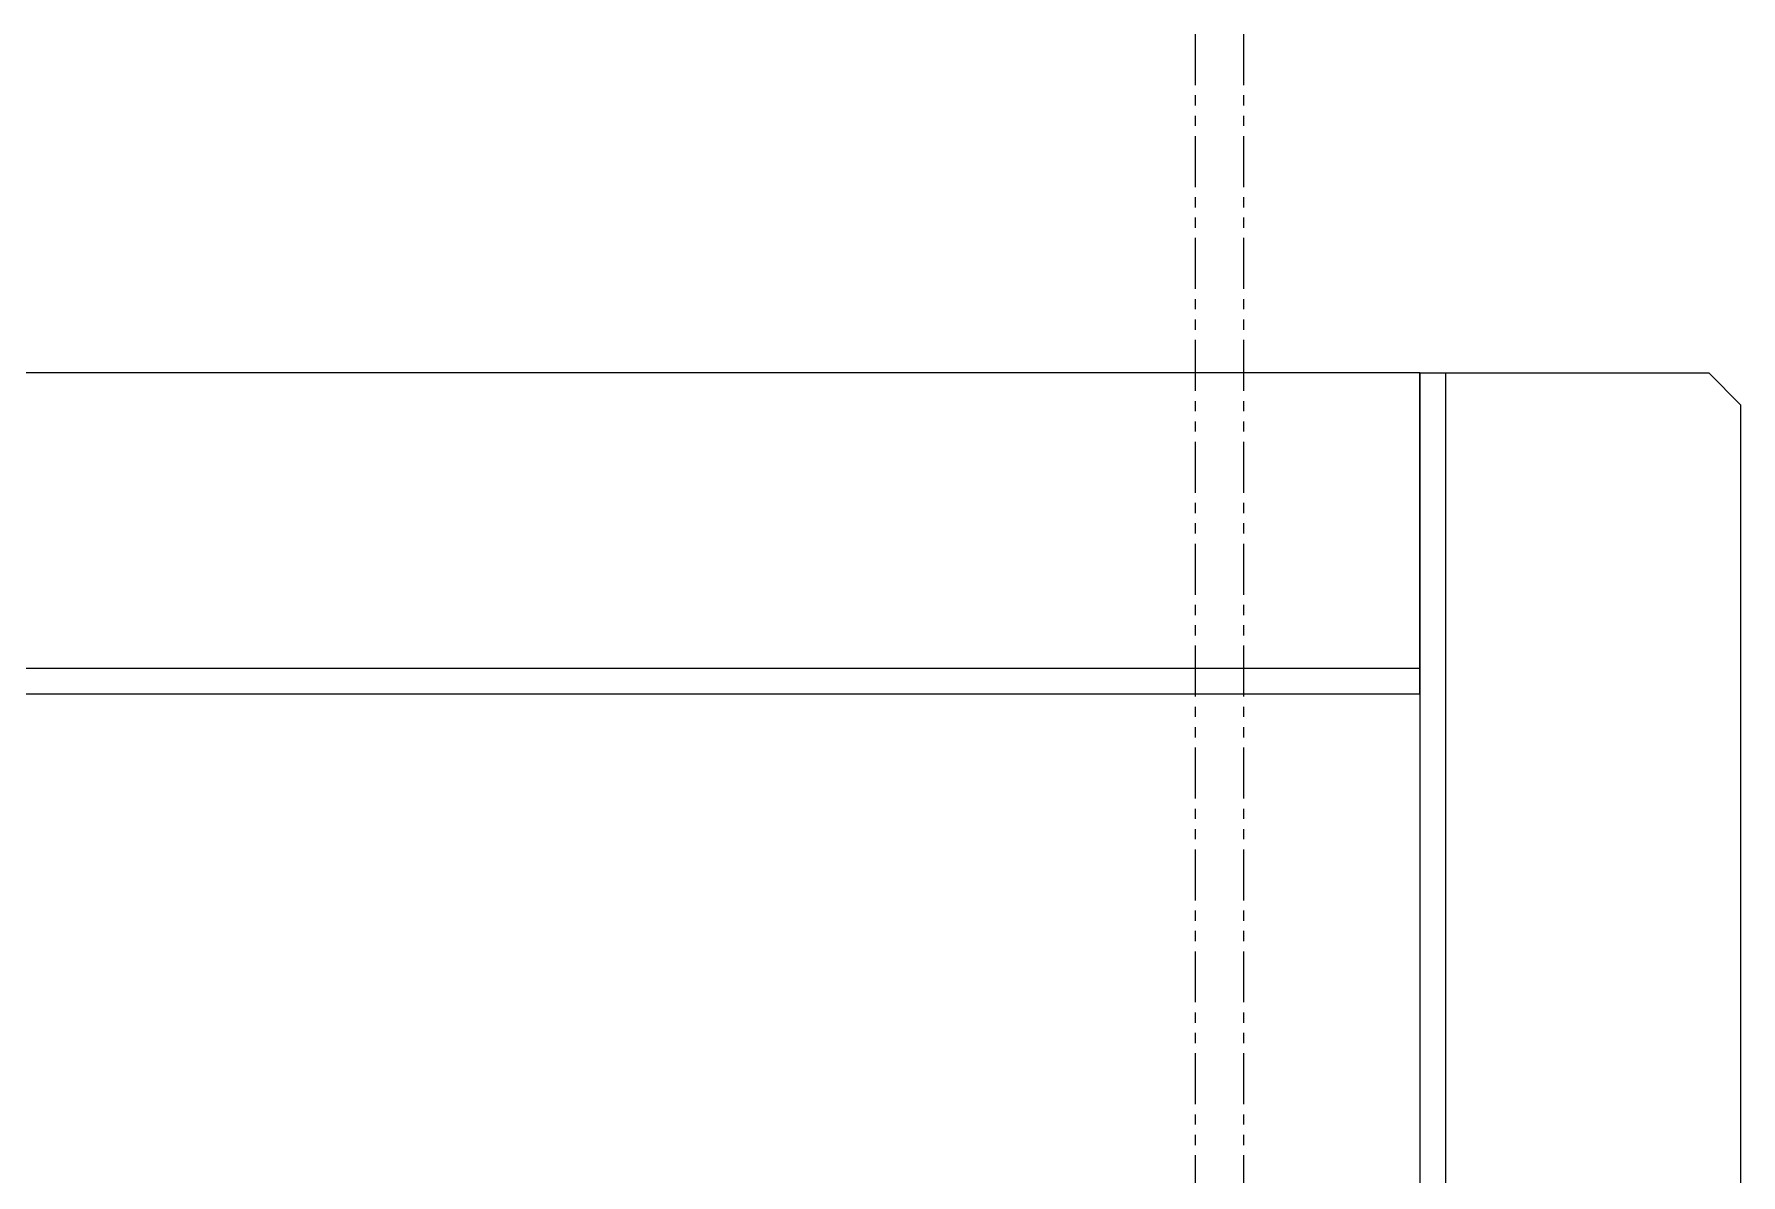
# Model space of a CAD drawing. Header units: millimetres. Extents: x 0 to 51411, y 0 to 16902.
# Drawn here: x 4998 to 5529, y 12578 to 12933 of the extents above; entities that cross this region are included whole.
import ezdxf

# ---------------------------------------------------------------- set-up
doc = ezdxf.new("R2010")
doc.units = ezdxf.units.MM
doc.linetypes.add('PHANTOM2', pattern=[31.75, 15.875, -3.175, 3.175, -3.175, 3.175, -3.175])
doc.layers.add('01_外形線', color=7, linetype='Continuous', lineweight=25)
doc.layers.add('06_PHANTOM', color=2, linetype='PHANTOM2', lineweight=13)

msp = doc.modelspace()

# ---------------------------------------------------------------- linework, layer by layer
at = {"layer": '01_外形線'}
for p, q in [((5429.467, 12827.64), (3429.467, 12827.64)), ((5429.467, 12727.64), (5429.467, 12827.64)), ((5429.467, 12827.64), (5429.467, 11613.64)), ((5429.467, 12827.64), (5519.467, 12827.64)), ((5437.467, 12827.64), (5437.467, 11613.64)), ((5519.467, 12827.64), (5529.467, 12817.64)), ((5529.467, 11613.64), (5529.467, 12817.64)), ((3429.467, 12735.64), (5429.467, 12735.64)), ((3429.467, 12727.64), (5429.467, 12727.64))]:
    msp.add_line(p, q, dxfattribs=at)
at = {"layer": '06_PHANTOM', "transparency": 33554559}
for p, q in [((5359.467, 12933.188), (5359.467, 11645.764)), ((5374.467, 12933.188), (5374.467, 11645.764))]:
    msp.add_line(p, q, dxfattribs=at)

doc.saveas('drawing.dxf')
